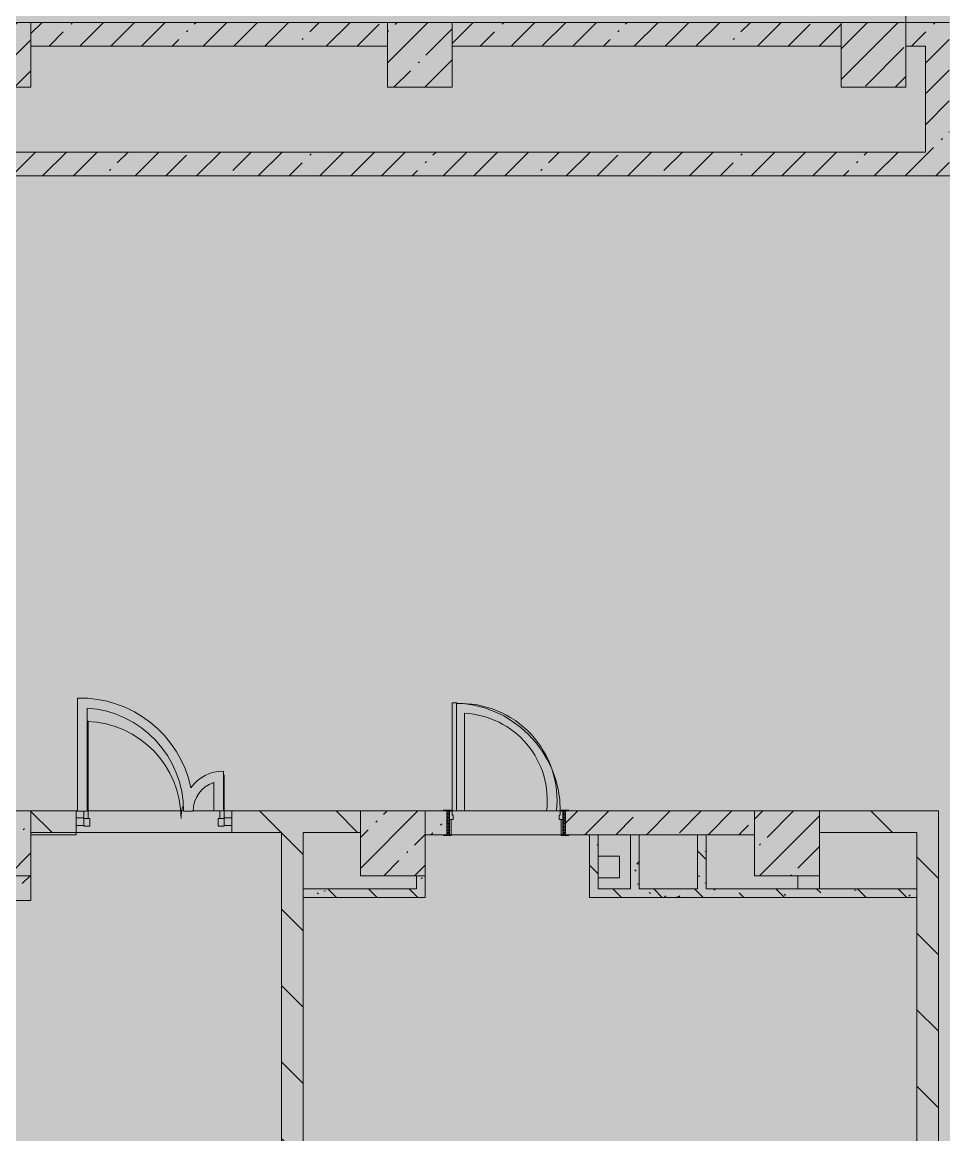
# Model space of a CAD drawing. Header units: millimetres. Extents: x -2911 to 191903, y -8553 to 29000.
# Drawn here: x 82350 to 90880, y 4902 to 15201 of the extents above; entities that cross this region are included whole.
import ezdxf

# ---------------------------------------------------------------- set-up
doc = ezdxf.new("R2010")
doc.units = ezdxf.units.MM
doc.layers.add('A-DETL-GENF-3', color=7, linetype='Continuous', lineweight=9, true_color=0xc0c0c0, transparency=0.4)
for name, color, linetype, lineweight, true_color in [('A-DETL-GENF-6', 7, 'Continuous', 5, 0xb7b7b7), ('A-DOOR-1', 7, 'Continuous', 5, 0xaaaaaa), ('A-DOOR-2', 7, 'Continuous', 5, 0xe2e2e2), ('A-DOOR-3', 7, 'Continuous', 5, 0xb7b7b7), ('A-DOOR-FRAM-1', 7, 'Continuous', 5, 0xe2e2e2), ('A-DOOR-FRAM-2', 7, 'Continuous', 5, 0xaaaaaa), ('A-DOOR-FRAM-3', 7, 'Continuous', 5, 0xb7b7b7), ('A-FLOR-2', 7, 'Continuous', 5, 0xb7b7b7), ('A-GLAZ-CWMG-2', 7, 'Continuous', 5, 0x737373), ('A-WALL-5', 7, 'Continuous', 9, 0x737373), ('I-WALL-4', 7, 'Continuous', 5, 0x737373), ('I-WALL-5', 7, 'Continuous', 5, 0x787878), ('S-COLS-1', 7, 'Continuous', 5, 0x737373)]:
    doc.layers.add(name, color=color, linetype=linetype, lineweight=lineweight, true_color=true_color)
doc.layers.add('I-WALL-3', color=7, linetype='Continuous', lineweight=5)
doc.layers.add('S-COLS-2', color=7, linetype='Continuous', lineweight=5)
pattern_1 = [(135, (59919.87, 0), (-353.553, -353.553), [])]
pattern_2 = [(45, (59919.87, 0), (-285.123, 285.123), []), (45, (60205, 0), (-285.123, 285.123), [504.031, -100.806, 16.764, -84.042])]
pattern_3 = [(45, (59919.87, 0), (-176.7767, 176.7767), [])]
pattern_4 = [(135, (59919.9, 0), (-377.171, -377.171), [533.4, -88.9, 17.78, -88.9]), (135, (59919.9, 376.94), (-377.171, -377.171), []), (50, (59919.9, 0), (637.6445, -55.787), [66.675, -733.425]), (355, (59919.9, 0), (-123.35, 668.699), [53.34, -586.74]), (100.451, (59973, -4.65), (514.299, 612.908), [56.665, -623.315]), (46.184, (59919.9, 177.8), (948.776, -147.15), [100.012, -1100.137]), (96.636, (59998.9, 165.5), (830.91, 865.997), [84.998, -934.973]), (351.184, (59919.9, 177.8), (830.918, 865.988), [80.01, -880.11]), (21, (60008.8, 133.35), (530.651, -357.928), [66.675, -733.425]), (326, (60008.8, 133.35), (216.308, 644.658), [53.34, -586.74]), (71.451, (60053, 103.5), (746.96, 286.724), [56.665, -623.315]), (37.5, (59919.87, 0), (10.8105, 295.9426), [16.764, -562.864, 16.764, -578.866, -588.962]), (37.5, (59919.87, 0), (10.8105, 295.9426), [-1175.258, 16.764, -572.198]), (7.5, (59919.87, 0), (233.869, 350.6318), [16.764, -322.834, 16.764, -549.529, -224.472]), (7.5, (59919.87, 0), (233.869, 350.6318), [-905.891, 16.764, -207.708]), (327.5, (59721.63, 0), (474.5678, -20.0513), [16.764, -205.486, 16.764, -676.656, -920.115]), (327.5, (59721.63, 0), (474.5678, -20.0513), [-915.67, 16.764, -903.351]), (317.5, (59632.73, 0), (518.452, 88.9934), [16.764, -272.161, 16.764, -443.738, -653.415]), (317.5, (59632.73, 0), (518.452, 88.9934), [-749.427, 16.764, -636.651])]

# ---------------------------------------------------------------- blocks, each defined once
blk = doc.blocks.new('BSC_Колонна _Прямоугольная - 600х600-23286269-2_5_1_птичка')
at = {"layer": 'S-COLS-2'}
h = blk.add_hatch(dxfattribs=at)
h.set_pattern_fill('FP_57', color=256, style=0, pattern_type=2)
h.set_pattern_definition([(45, (-29509.74, -7600), (-285.123, 285.123), []), (45, (-29224.6, -7600), (-285.123, 285.123), [504.031, -100.806, 16.764, -84.042])])
h.paths.add_polyline_path([(-300, -300), (300, -300), (300, 300), (-300, 300)])
at = {"layer": 'S-COLS-1'}
for p, q in [((300, 300), (-300, 300)), ((-300, 300), (-300, -300)), ((300, -300), (300, 300)), ((-300, -300), (300, -300))]:
    blk.add_line(p, q, dxfattribs=at)
blk = doc.blocks.new('BSC_Колонна _Прямоугольная - 600х600-V54-2_5_1_птичка')
at = {"layer": 'S-COLS-2'}
h = blk.add_hatch(dxfattribs=at)
h.set_pattern_fill('FP_80', color=256, style=0, pattern_type=2)
h.set_pattern_definition([(45, (-25860, -7600), (-285.123, 285.123), []), (45, (-25574.88, -7600), (-285.123, 285.123), [504.031, -100.806, 16.764, -84.042])])
h.paths.add_polyline_path([(-300, -300), (300, -300), (300, 300), (-300, 300), (-300, 150)])
at = {"layer": 'S-COLS-1'}
for p, q in [((300, 300), (-300, 300)), ((-300, 300), (-300, -300)), ((300, -300), (300, 300)), ((-300, -300), (300, -300))]:
    blk.add_line(p, q, dxfattribs=at)
blk = doc.blocks.new('BSC_Колонна _Прямоугольная - 600х600-V56-2_5_1_птичка')
at = {"layer": 'S-COLS-2'}
h = blk.add_hatch(dxfattribs=at)
h.set_pattern_fill('FP_82', color=256, style=0, pattern_type=2)
h.set_pattern_definition([(45, (-26110, -14900), (-285.123, 285.123), []), (45, (-25824.88, -14900), (-285.123, 285.123), [504.031, -100.806, 16.764, -84.042])])
h.paths.add_polyline_path([(-300, -300), (300, -300), (300, 300), (-300, 300)])
at = {"layer": 'S-COLS-1'}
for p, q in [((300, 300), (-300, 300)), ((-300, 300), (-300, -300)), ((300, -300), (300, 300)), ((-300, -300), (300, -300))]:
    blk.add_line(p, q, dxfattribs=at)
blk = doc.blocks.new('BSC_Колонна _Прямоугольная - 600х600-V109-2_5_1_птичка')
at = {"layer": 'S-COLS-2'}
h = blk.add_hatch(dxfattribs=at)
h.set_pattern_fill('FP_133', color=256, style=0, pattern_type=2)
h.set_pattern_definition([(45, (-30310, -14900), (-285.123, 285.123), []), (45, (-30024.88, -14900), (-285.123, 285.123), [504.031, -100.806, 16.764, -84.042])])
h.paths.add_polyline_path([(-300, -300), (300, -300), (300, 300), (-300, 300)])
at = {"layer": 'S-COLS-1'}
for p, q in [((300, 300), (-300, 300)), ((-300, 300), (-300, -300)), ((300, -300), (300, 300)), ((-300, -300), (300, -300))]:
    blk.add_line(p, q, dxfattribs=at)
blk = doc.blocks.new('110_Дверь_СКБ_1Ст_Внутренняя1 - Д-4к_п__1100x2100h_Артистические EI30-V122-2_5_1_птичка')
at = {"layer": 'A-DOOR-1'}
h = blk.add_hatch(dxfattribs=at)
h.set_pattern_fill('FP_114', color=256, style=0, pattern_type=2)
h.set_pattern_definition([(135, (1751.41, 174.685), (-14.14214, -14.14214), []), (225, (1751.41, 174.685), (14.14214, -14.14214), [])])
h.paths.add_polyline_path([(562.5, -110), (562.5, 110), (537.5, 110), (537.5, -110)])
at = {"layer": 'A-DOOR-2'}
h = blk.add_hatch(color=256, dxfattribs=at)
h.paths.add_polyline_path([(537.5, 30), (537.5, 110), (512.5, 110), (512.5, 70), (502.5, 70), (502.5, 30)])
h.paths.add_polyline_path([(-477.5, 30), (-477.5, 70), (-487.5, 70), (-487.5, 110), (-512.5, 110), (-512.5, 30)])
at = {"layer": 'A-DOOR-FRAM-1'}
for points in [[(-447.5, 110), (-447.5, 1110), (-487.5, 1110), (-487.5, 110)], [(-497.5, 110), (-497.5, 118), (-567.5, 118), (-567.5, 110)], [(592.5, 110), (592.5, 118), (522.5, 118), (522.5, 110)], [(-497.5, -110), (-497.5, 30), (-512.5, 30), (-512.5, -110)], [(537.5, -110), (537.5, 30), (522.5, 30), (522.5, -110)], [(-497.5, -118), (-497.5, -110), (-567.5, -110), (-567.5, -118)], [(592.5, -118), (592.5, -110), (522.5, -110), (522.5, -118)]]:
    blk.add_hatch(color=256, dxfattribs=at).paths.add_polyline_path(points)
at = {"layer": 'A-DOOR-FRAM-2'}
h = blk.add_hatch(dxfattribs=at)
h.set_pattern_fill('FP_115', color=256, style=0, pattern_type=2)
h.set_pattern_definition([(45, (-371.384, 174.685), (-14.1421, 14.1421), []), (135, (-371.384, 174.685), (-14.1421, -14.1421), [])])
h.paths.add_polyline_path([(-512.5, -110), (-512.5, 110), (-537.5, 110), (-537.5, -110)])
at = {"layer": 'A-DOOR-3'}
for p, q in [((-487.5, 1110), (-487.5, 110)), ((-447.5, 1110), (-487.5, 1110)), ((-447.5, 110), (-447.5, 1110)), ((-487.5, 110), (-447.5, 110))]:
    blk.add_line(p, q, dxfattribs=at)
blk.add_arc((-487.5, 110), 1000, 360, 90, dxfattribs=at)
at = {"layer": 'A-DOOR-FRAM-3'}
for p, q in [((-497.5, 118), (-567.5, 118)), ((-567.5, 118), (-567.5, 110)), ((-567.5, 110), (-497.5, 110)), ((-512.5, 110), (-537.5, 110)), ((-537.5, 110), (-537.5, -110)), ((-487.5, 110), (-512.5, 110)), ((-512.5, 110), (-512.5, 30)), ((-512.5, -110), (-512.5, 110)), ((-497.5, 110), (-512.5, 110)), ((-512.5, 110), (-512.5, 109)), ((-512.5, 109), (-497.5, 109)), ((-497.5, 110), (-497.5, 118)), ((-497.5, 109), (-497.5, 110)), ((-487.5, 70), (-487.5, 110)), ((512.5, 110), (512.5, 70)), ((537.5, 110), (512.5, 110)), ((592.5, 118), (522.5, 118)), ((522.5, 118), (522.5, 110)), ((537.5, 110), (522.5, 110)), ((522.5, 110), (522.5, 109)), ((522.5, 110), (592.5, 110)), ((522.5, 109), (537.5, 109)), ((537.5, 30), (537.5, 110)), ((562.5, 110), (537.5, 110)), ((537.5, 110), (537.5, -110)), ((537.5, 109), (537.5, 110)), ((562.5, -110), (562.5, 110)), ((592.5, 110), (592.5, 118)), ((-512.5, 30), (-477.5, 30)), ((-497.5, 30), (-512.5, 30)), ((-512.5, 30), (-512.5, -110)), ((-497.5, -110), (-497.5, 30)), ((-477.5, 70), (-487.5, 70)), ((-477.5, 30), (-477.5, 70)), ((512.5, 70), (502.5, 70)), ((502.5, 70), (502.5, 30)), ((502.5, 30), (537.5, 30)), ((537.5, 30), (522.5, 30)), ((522.5, 30), (522.5, -110)), ((537.5, -110), (537.5, 30)), ((-497.5, -110), (-567.5, -110)), ((-567.5, -110), (-567.5, -118)), ((-567.5, -118), (-497.5, -118)), ((-537.5, -110), (-512.5, -110)), ((-512.5, -110), (-497.5, -110)), ((-497.5, -118), (-497.5, -110)), ((522.5, -110), (537.5, -110)), ((592.5, -110), (522.5, -110)), ((522.5, -110), (522.5, -118)), ((522.5, -118), (592.5, -118)), ((537.5, -110), (562.5, -110)), ((592.5, -118), (592.5, -110))]:
    blk.add_line(p, q, dxfattribs=at)
blk = doc.blocks.new('BSC_Колонна _Прямоугольная - 600х600-V141-2_5_1_птичка')
at = {"layer": 'S-COLS-2'}
h = blk.add_hatch(dxfattribs=at)
h.set_pattern_fill('FP_162', color=256, style=0, pattern_type=2)
h.set_pattern_definition([(45, (-22210, -14900), (-285.123, 285.123), []), (45, (-21924.88, -14900), (-285.123, 285.123), [504.031, -100.806, 16.764, -84.042])])
h.paths.add_polyline_path([(-300, -300), (300, -300), (300, 300), (-300, 300)])
at = {"layer": 'S-COLS-1'}
for p, q in [((300, 300), (-300, 300)), ((-300, 300), (-300, -300)), ((300, -300), (300, 300)), ((-300, -300), (300, -300))]:
    blk.add_line(p, q, dxfattribs=at)
blk = doc.blocks.new('BSC_Колонна _Прямоугольная - 600х600-V147-2_5_1_птичка')
at = {"layer": 'S-COLS-2'}
h = blk.add_hatch(dxfattribs=at)
h.set_pattern_fill('FP_168', color=256, style=0, pattern_type=2)
h.set_pattern_definition([(45, (-22210, -7600), (-285.123, 285.123), []), (45, (-21924.88, -7600), (-285.123, 285.123), [504.031, -100.806, 16.764, -84.042])])
h.paths.add_polyline_path([(-300, -300), (300, -300), (300, 300), (-300, 300)])
at = {"layer": 'S-COLS-1'}
for p, q in [((300, 300), (-300, 300)), ((-300, 300), (-300, -300)), ((300, -300), (300, 300)), ((-300, -300), (300, -300))]:
    blk.add_line(p, q, dxfattribs=at)
blk = doc.blocks.new('Прямоугольный импост - 50 x 70 мм-31927764-2_5_1_птичка')
at = {"layer": 'A-GLAZ-CWMG-2'}
for p, q in [((-70, 35), (0, 35)), ((-70, -35), (-70, 35)), ((0, 35), (0, -35)), ((0, -35), (-70, -35))]:
    blk.add_line(p, q, dxfattribs=at)
blk = doc.blocks.new('Дверь_Витражная_остекление_ - ДВН_ДАО_Главный вход_1200 в свету Д-22 _п_-V187-2_5_1_птичка')
at = {"layer": 'A-DOOR-2'}
for points in [[(-619, 30), (-610, 30), (-610, 930), (-619, 930), (-619, 97), (-650, 97), (-650, 30)], [(642, 30), (650, 35), (650, 430), (642, 430), (642, 100), (610, 100), (610, 30)]]:
    blk.add_hatch(color=256, dxfattribs=at).paths.add_polyline_path(points)
at = {"layer": 'A-DETL-GENF-6'}
for p, q in [((-610, 930), (-619, 930)), ((-610, 30), (-610, 930)), ((650, 430), (642, 430)), ((650, 35), (650, 430)), ((-650, 97), (-650, 35)), ((-650, 30), (-610, 30)), ((-595, 30), (-650, 30)), ((-595, -40), (-595, 30)), ((595, -40), (595, 30)), ((595, 30), (650, 30)), ((610, 100), (610, 30)), ((610, 30), (650, 30)), ((-650, -40), (-595, -40)), ((650, -40), (595, -40))]:
    blk.add_line(p, q, dxfattribs=at)
at = {"layer": 'A-DOOR-3'}
for p, q in [((650, 430), (650, 35)), ((-650, 97), (-650, 35))]:
    blk.add_line(p, q, dxfattribs=at)
for centre, radius, start, end in [((-650, 30), 900, 360, 87.9985), ((650, 30), 400, 90, 91.1759), ((650, 30), 400, 164.4599, 180)]:
    blk.add_arc(centre, radius, start, end, dxfattribs=at)
blk = doc.blocks.new('Прямоугольный импост - 50 x 70 мм-31701779-2_5_1_птичка')
at = {"layer": 'A-GLAZ-CWMG-2'}
for p, q in [((0, 35), (-70, 35)), ((-70, 35), (-70, -35)), ((0, -35), (0, 35)), ((-70, -35), (0, -35))]:
    blk.add_line(p, q, dxfattribs=at)

msp = doc.modelspace()

# ---------------------------------------------------------------- hatches: boundary and pattern name
at = {"layer": 'A-DETL-GENF-3'}
msp.add_hatch(color=256, dxfattribs=at).paths.add_polyline_path([(93094.9, -280), (98679.9, -280), (98679.9, 23777.7), (93779.9, 23777.7), (93779.9, 27350), (63771.9, 27350), (63771.9, 15358), (59651.9, 15358), (59651.9, -280), (92167.4, -280)])
at = {"layer": 'I-WALL-3'}
h = msp.add_hatch(dxfattribs=at)
h.set_pattern_fill('FP_84', color=256, style=0, pattern_type=2)
h.set_pattern_definition(pattern_2)
h.paths.add_polyline_path([(90529.9, 14980), (90709.9, 14980), (90709.9, 15200), (90529.9, 15196.3)])
h.paths.add_polyline_path([(86602.3, 14980), (89929.9, 14980), (89929.9, 15200), (86329.9, 15200), (86329.9, 14980)])
h.paths.add_polyline_path([(74239.9, 14980), (78030.1, 14980), (78030.1, 15200), (74239.9, 15200)])
h.paths.add_polyline_path([(85729.9, 14980), (85729.9, 15200), (82429.9, 15200), (82429.9, 14980), (82892.2, 14980)])
h.paths.add_polyline_path([(78630.1, 14980), (81829.9, 14980), (81829.9, 15200), (78630.1, 15200)])
h = msp.add_hatch(dxfattribs=at)
h.set_pattern_fill('FP_84', color=256, style=0, pattern_type=2)
h.set_pattern_definition(pattern_2)
h.paths.add_polyline_path([(90709.9, 13780), (90929.9, 13780), (90929.9, 15200), (90709.9, 15200), (90709.9, 14000)])
h = msp.add_hatch(dxfattribs=at)
h.set_pattern_fill('FP_84', color=256, style=0, pattern_type=2)
h.set_pattern_definition(pattern_2)
h.paths.add_polyline_path([(90312.3, 13780), (90709.9, 13780), (90709.9, 14000), (80129.9, 14000), (80129.9, 13780), (86602.3, 13780)])
h = msp.add_hatch(dxfattribs=at)
h.set_pattern_fill('FP_87', color=256, style=0, pattern_type=2)
h.set_pattern_definition(pattern_1)
h.paths.add_polyline_path([(84747.2, 7700), (85479.9, 7700), (85479.9, 7900), (84289.9, 7900), (84289.9, 7700)])
h.paths.add_polyline_path([(82429.9, 7700), (82849.9, 7700), (82849.9, 7900), (82429.9, 7900)])
h = msp.add_hatch(dxfattribs=at)
h.set_pattern_fill('FP_84', color=256, style=0, pattern_type=2)
h.set_pattern_definition(pattern_2)
h.paths.add_polyline_path([(87979.9, 7680), (89129.6, 7680), (89129.6, 7900), (87379.9, 7900), (87379.9, 7680), (87679.9, 7680)])
h.paths.add_polyline_path([(86249.9, 7680), (86279.9, 7680), (86279.9, 7900), (86079.9, 7900), (86079.9, 7680)])
h = msp.add_hatch(dxfattribs=at)
h.set_pattern_fill('FP_87', color=256, style=0, pattern_type=2)
h.set_pattern_definition(pattern_1)
h.paths.add_polyline_path([(90629.9, 7700), (90829.9, 7700), (90829.9, 7900), (89729.6, 7900), (89729.6, 7700), (90312.3, 7700)])
h = msp.add_hatch(dxfattribs=at)
h.set_pattern_fill('FP_87', color=256, style=0, pattern_type=2)
h.set_pattern_definition(pattern_1)
h.paths.add_polyline_path([(84949.9, 100), (84949.9, 7700), (84749.9, 7700), (84749.9, 100)])
h = msp.add_hatch(dxfattribs=at)
h.set_pattern_fill('FP_87', color=256, style=0, pattern_type=2)
h.set_pattern_definition(pattern_1)
h.paths.add_polyline_path([(90829.9, 100), (90829.9, 7700), (90629.9, 7700), (90629.9, 100), (90776.1, 100)])
h = msp.add_hatch(dxfattribs=at)
h.set_pattern_fill('FP_88', color=256, style=0, pattern_type=2)
h.set_pattern_definition(pattern_3)
h.paths.add_polyline_path([(82429.9, 7070), (82429.9, 7300), (82349.9, 7300), (82349.9, 7070)])
h = msp.add_hatch(dxfattribs=at)
h.set_pattern_fill('FP_88', color=256, style=0, pattern_type=2)
h.set_pattern_definition(pattern_3)
h.paths.add_polyline_path([(80799.9, 7070), (82349.9, 7070), (82349.9, 7150), (80799.9, 7150)])
at = {"layer": 'I-WALL-5'}
h = msp.add_hatch(dxfattribs=at)
h.set_pattern_fill('FP_97', color=256, style=0, pattern_type=2)
h.set_pattern_definition(pattern_4)
h.paths.add_polyline_path([(87679.9, 7100), (87679.9, 7680), (87599.9, 7680), (87599.9, 7100)])
h = msp.add_hatch(dxfattribs=at)
h.set_pattern_fill('FP_97', color=256, style=0, pattern_type=2)
h.set_pattern_definition(pattern_4)
h.paths.add_polyline_path([(88059.9, 7180), (88059.9, 7680), (87979.9, 7680), (87979.9, 7180)])
h = msp.add_hatch(dxfattribs=at)
h.set_pattern_fill('FP_97', color=256, style=0, pattern_type=2)
h.set_pattern_definition(pattern_4)
h.paths.add_polyline_path([(88679.6, 7180), (88679.6, 7680), (88599.6, 7680), (88599.6, 7180)])
h = msp.add_hatch(dxfattribs=at)
h.set_pattern_fill('FP_97', color=256, style=0, pattern_type=2)
h.set_pattern_definition(pattern_4)
h.paths.add_polyline_path([(86079.9, 7100), (86079.9, 7300), (85999.9, 7300), (85999.9, 7100)])
h = msp.add_hatch(dxfattribs=at)
h.set_pattern_fill('FP_97', color=256, style=0, pattern_type=2)
h.set_pattern_definition(pattern_4)
h.paths.add_polyline_path([(85999.9, 7100), (85999.9, 7180), (84949.9, 7180), (84949.9, 7100), (85674.7, 7100)])
h = msp.add_hatch(dxfattribs=at)
h.set_pattern_fill('FP_97', color=256, style=0, pattern_type=2)
h.set_pattern_definition(pattern_4)
h.paths.add_polyline_path([(90629.9, 7100), (90629.9, 7180), (87679.9, 7180), (87679.9, 7100), (90312.3, 7100)])

# ---------------------------------------------------------------- linework, layer by layer
at = {"layer": 'A-FLOR-2'}
for p, q in [((90529.9, 15350), (90529.9, 15200)), ((82860.8, 8944.6), (82860.8, 7897)), ((82950.8, 7897), (82950.8, 8852.9)), ((86444.9, 7900), (86444.9, 8804)), ((84211.9, 7900), (84211.9, 8269)), ((84121.9, 8164.1), (84121.9, 7900)), ((82861.1, 7900), (82849.9, 7900)), ((82860.8, 7897), (82950.8, 7897)), ((83842.9, 7897), (83932.9, 7897)), ((84289.9, 7900), (83933.2, 7900)), ((87329.9, 7900), (86369.9, 7900)), ((82849.9, 7679), (82429.9, 7679)), ((82849.9, 7700), (82849.9, 7679)), ((87679.9, 7480), (87879.6, 7480)), ((87879.6, 7480), (87879.6, 7280)), ((87879.6, 7280), (87679.9, 7280))]:
    msp.add_line(p, q, dxfattribs=at)
for centre, radius, start, end in [((82887.9, 7900), 1045, 11.78406, 91.48467), ((86404.9, 8000), 895, 353.58484, 92.24174), ((82887.9, 7900), 955, 359.82001, 86.22206), ((86404.9, 8000), 805, 352.86408, 87.15183), ((84211.9, 7900), 369, 90, 144.66492), ((84211.9, 7900), 279, 108.81906, 180.6161)]:
    msp.add_arc(centre, radius, start, end, dxfattribs=at)
at = {"layer": 'A-WALL-5'}
for p, q in [((87679.9, 7680), (87599.9, 7680)), ((88059.9, 7680), (87979.9, 7680)), ((84949.9, 7180), (84949.9, 7100)), ((89529.6, 7180), (89729.6, 7180))]:
    msp.add_line(p, q, dxfattribs=at)
at = {"layer": 'I-WALL-4'}
for p, q in [((85729.9, 15200), (82429.9, 15200)), ((89929.9, 15200), (86329.9, 15200)), ((90929.9, 15200), (90529.9, 15200)), ((82429.9, 14980), (85729.9, 14980)), ((86329.9, 14980), (89929.9, 14980)), ((90529.9, 14980), (90709.9, 14980)), ((90709.9, 14980), (90709.9, 14000)), ((90709.9, 14000), (80129.9, 14000)), ((80129.9, 13780), (91219.9, 13780)), ((82849.9, 7900), (82429.9, 7900)), ((82849.9, 7700), (82849.9, 7900)), ((82950.8, 7900), (83842.7, 7900)), ((85479.9, 7900), (84289.9, 7900)), ((84289.9, 7900), (84289.9, 7700)), ((86249.9, 7900), (86079.9, 7900)), ((89129.6, 7900), (87409.9, 7900)), ((90829.9, 7900), (89729.6, 7900)), ((90829.9, 100), (90829.9, 7900)), ((84749.9, 7700), (82429.9, 7700)), ((84749.9, 7700), (84749.9, 100)), ((84949.9, 7180), (84949.9, 7700)), ((84949.9, 7700), (85479.9, 7700)), ((86079.9, 7680), (86249.9, 7680)), ((87339.9, 7680), (86319.9, 7680)), ((87409.9, 7680), (87599.9, 7680)), ((87599.9, 7680), (87599.9, 7100)), ((87679.9, 7680), (87979.9, 7680)), ((87679.9, 7180), (87679.9, 7680)), ((87979.9, 7680), (87979.9, 7180)), ((88059.9, 7680), (89129.6, 7680)), ((88059.9, 7180), (88059.9, 7680)), ((88599.6, 7680), (88599.6, 7180)), ((88679.6, 7180), (88679.6, 7680)), ((89729.6, 7700), (90629.9, 7700)), ((90629.9, 7700), (90629.9, 100)), ((82429.9, 7070), (82429.9, 7300)), ((85999.9, 7300), (85999.9, 7180)), ((86079.9, 7100), (86079.9, 7300)), ((89529.6, 7300), (89529.6, 7180)), ((89729.6, 7180), (89729.6, 7300)), ((85999.9, 7180), (84949.9, 7180)), ((87979.9, 7180), (87679.9, 7180)), ((88599.6, 7180), (88059.9, 7180)), ((89529.6, 7180), (88679.6, 7180)), ((90629.9, 7180), (89729.6, 7180)), ((80799.9, 7070), (82429.9, 7070)), ((84949.9, 100), (84949.9, 7100)), ((84949.9, 7100), (86079.9, 7100)), ((87599.9, 7100), (90629.9, 7100))]:
    msp.add_line(p, q, dxfattribs=at)

# ---------------------------------------------------------------- block references
at = {"layer": 'A-DOOR-3'}
for name, p in [('110_Дверь_СКБ_1Ст_Внутренняя1 - Д-4к_п__1100x2100h_Артистические EI30-V122-2_5_1_птичка', (86817.4, 7790)), ('Дверь_Витражная_остекление_ - ДВН_ДАО_Главный вход_1200 в свету Д-22 _п_-V187-2_5_1_птичка', (83569.9, 7800))]:
    msp.add_blockref(name, p, dxfattribs=at)
at = {"layer": 'A-GLAZ-CWMG-2', "rotation": 180}
msp.add_blockref('Прямоугольный импост - 50 x 70 мм-31701779-2_5_1_птичка', (82849.9, 7800), dxfattribs=at)
at = {"layer": 'A-GLAZ-CWMG-2', "extrusion": (0, 0, -1), "rotation": 180}
msp.add_blockref('Прямоугольный импост - 50 x 70 мм-31927764-2_5_1_птичка', (-84289.9, 7800), dxfattribs=at)
at = {"layer": 'S-COLS-1'}
for name, p in [('BSC_Колонна _Прямоугольная - 600х600-V141-2_5_1_птичка', (82129.9, 14900)), ('BSC_Колонна _Прямоугольная - 600х600-V56-2_5_1_птичка', (86029.9, 14900)), ('BSC_Колонна _Прямоугольная - 600х600-V109-2_5_1_птичка', (90229.9, 14900)), ('BSC_Колонна _Прямоугольная - 600х600-V147-2_5_1_птичка', (82129.9, 7600)), ('BSC_Колонна _Прямоугольная - 600х600-V54-2_5_1_птичка', (85779.9, 7600)), ('BSC_Колонна _Прямоугольная - 600х600-23286269-2_5_1_птичка', (89429.6, 7600))]:
    msp.add_blockref(name, p, dxfattribs=at)

doc.saveas('drawing.dxf')
